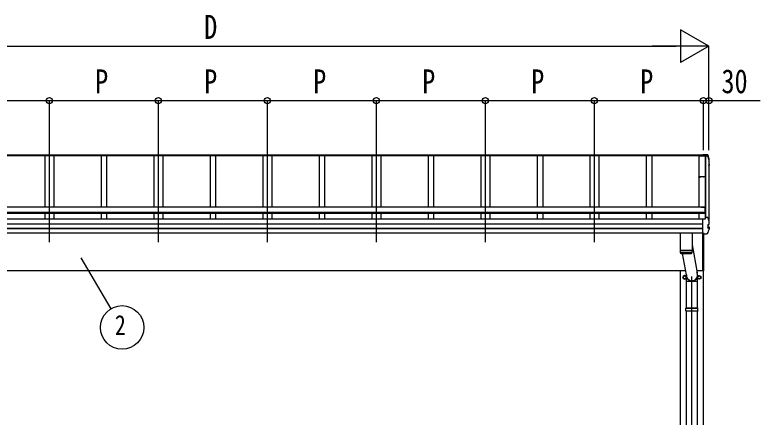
# Model space of a CAD drawing. Units: millimetres, scale not verified. Extents: x -16820 to 16820, y -11880 to 11880.
# Drawn here: x -12170 to -8068, y -6865 to -4650 of the extents above; entities that cross this region are included whole.
import ezdxf
from ezdxf.enums import TextEntityAlignment as Align

# ---------------------------------------------------------------- set-up
doc = ezdxf.new("R2010")
doc.units = ezdxf.units.MM
doc.header["$LTSCALE"] = 60
for name, color, linetype in [('0-3_YKK_11', 7, 'Continuous'), ('0-4_YKK_12', 2, 'Continuous'), ('0-5_YKK_13', 4, 'Continuous'), ('0-6_YKK_A1', 4, 'Continuous'), ('0-7_YKK_D', 6, 'Continuous')]:
    doc.layers.add(name, color=color, linetype=linetype)
doc.styles.add('ＭＳ ゴシック', font='')
doc.styles.get('ＭＳ ゴシック').set_extended_font_data('MS Gothic')

msp = doc.modelspace()

# ---------------------------------------------------------------- linework, layer by layer
at = {"layer": '0-3_YKK_11'}
msp.add_line((-8405.08, -5543.65), (-8405.08, -5541.64), dxfattribs=at)
for points in [[(-8399.08, -5544.65), (-8400.33, -5544.65), (-8400.33, -5543.75), (-8398.98, -5543.75), (-8398.98, -5541.55), (-8404.18, -5541.55), (-8404.18, -5543.75), (-8402.83, -5543.75), (-8402.83, -5544.65), (-8404.08, -5544.65)], [(-8404.09, -5540.64), (-8385.78, -5540.45), (-8369.78, -5540.45), (-8369.78, -5541.35), (-8370.68, -5541.35), (-8370.68, -5543.65), (-8371.58, -5543.65), (-8371.58, -5541.65), (-8380.33, -5541.65), (-8380.33, -5543.65), (-8381.23, -5543.65), (-8381.23, -5541.95), (-8385.78, -5541.95), (-8398.08, -5541.65), (-8398.08, -5543.65)]]:
    msp.add_lwpolyline(points, dxfattribs=at)
for centre, start, end in [((-8404.08, -5541.64), 90.59373, 180.00002), ((-8404.08, -5543.65), 180.00001, 269.99999), ((-8399.08, -5543.65), 270.00001, 359.99999)]:
    msp.add_arc(centre, 1, start, end, dxfattribs=at)
at = {"layer": '0-4_YKK_12'}
for p, q in [((-11980.08, -5900.63), (-11980.08, -5396.45)), ((-11380.08, -5900.63), (-11380.08, -5396.45)), ((-10780.08, -5900.63), (-10780.08, -5396.45)), ((-10180.08, -5900.63), (-10180.08, -5396.45)), ((-9580.08, -5900.63), (-9580.08, -5396.45)), ((-8980.08, -5900.63), (-8980.08, -5396.45)), ((-8443.58, -9080.17), (-8443.58, -6089.61))]:
    msp.add_line(p, q, dxfattribs=at)
at = {"layer": '0-5_YKK_13'}
for p, q in [((-8358.08, -5419.71), (-8383.08, -5419.71)), ((-8383.08, -5419.72), (-8383.08, -5419.71)), ((-8383.08, -5422.24), (-8383.08, -5419.72)), ((-8383.08, -5422.24), (-8368.88, -5422.24)), ((-8383.08, -5424.96), (-8383.08, -5422.24)), ((-8383.08, -5423.74), (-8380.08, -5423.74)), ((-8383.08, -5423.74), (-8383.08, -5423.82)), ((-8380.08, -5423.74), (-8380.08, -5424.74)), ((-8380.08, -5424.73), (-8369.26, -5424.73)), ((-8368.88, -5422.24), (-8369.26, -5424.73)), ((-8368.88, -5423.33), (-8369.11, -5424.82)), ((-8369.11, -5424.82), (-8369.11, -5424.48)), ((-8369.11, -5424.82), (-8356.69, -5424.82)), ((-8368.88, -5423.33), (-8368.88, -5422.24)), ((-8356.84, -5423.33), (-8368.88, -5423.33)), ((-8358.08, -5419.72), (-8358.08, -5419.71)), ((-8350.08, -5451.29), (-8349.4, -5451.15)), ((-8350.08, -5451.64), (-8349.31, -5451.49)), ((-8348.82, -5452.92), (-8350.08, -5453.16)), ((-8347.77, -5451.64), (-8347.77, -5447.59)), ((-8350.08, -5471.05), (-8349.25, -5471.15)), ((-8350.08, -5475.14), (-8348.72, -5475.4)), ((-8350.08, -5476.66), (-8349.24, -5476.83)), ((-8349.25, -5471.15), (-8349.25, -5471.15)), ((-8347.67, -5476.68), (-8347.67, -5472.61)), ((-8389.98, -5707.13), (-8369.98, -5707.13)), ((-8389.98, -5707.13), (-8389.98, -5709.29)), ((-8389.98, -5708.66), (-8369.98, -5708.66)), ((-8369.98, -5738.59), (-8369.98, -5708.66)), ((-8369.98, -5738.59), (-8367.98, -5738.59)), ((-8367.98, -5709.13), (-8367.98, -5738.59)), ((-8383.08, -5772.93), (-8383.08, -5772.62)), ((-8383.08, -5774.24), (-8383.08, -5772.93)), ((-8383.08, -5854.17), (-8383.08, -5774.24)), ((-8369.84, -5772.62), (-8369.11, -5767.84)), ((-8369.82, -5772.62), (-8369.26, -5768.94)), ((-8369.26, -5772.62), (-8369.26, -5768.94)), ((-8369.11, -5767.49), (-8368.88, -5765.99)), ((-8369.11, -5767.49), (-8369.11, -5767.84)), ((-8356.84, -5765.99), (-8368.88, -5765.99)), ((-8355.65, -5803.94), (-8349.4, -5803.17)), ((-8355.65, -5803.94), (-8355.65, -5803.94)), ((-8349.25, -5825.45), (-8355.65, -5823.75)), ((-8355.65, -5823.75), (-8355.65, -5823.75)), ((-8355.08, -5804.07), (-8355.08, -5823.28)), ((-8348.72, -5818.06), (-8354.68, -5816.91)), ((-8349.39, -5803.16), (-8349.4, -5803.17)), ((-8347.77, -5801.69), (-8347.77, -5794.31)), ((-8347.67, -5826.73), (-8347.67, -5819.34)), ((-8443.08, -5852.39), (-8507.08, -5852.39)), ((-8507.08, -5945.93), (-8507.08, -5852.39)), ((-8443.08, -5852.39), (-8443.08, -5945.93)), ((-8385.08, -5855.04), (-8385.08, -6057.25)), ((-8383.08, -5855.04), (-8383.08, -5854.17)), ((-8383.08, -5855.04), (-8362.44, -5855.04)), ((-8378.58, -6059.65), (-8378.58, -5851.59)), ((-8378.08, -6059.25), (-8378.08, -5850.55)), ((-8349.25, -5825.45), (-8349.25, -5825.45)), ((-8507.08, -5945.93), (-8443.08, -5945.93)), ((-8507.08, -5946.93), (-8443.08, -5946.93)), ((-8506.85, -5959.99), (-8507.08, -5946.93)), ((-8502.58, -5945.93), (-8502.56, -5946.93)), ((-8447.58, -5945.93), (-8447.6, -5946.93)), ((-8443.08, -5946.93), (-8443.31, -5959.99)), ((-8443.08, -5916.23), (-8415.47, -6071.1)), ((-8443.31, -5959.93), (-8506.86, -5959.93)), ((-8503.85, -5962.93), (-8446.31, -5962.93)), ((-8474.3, -6081.24), (-8495.4, -5962.93)), ((-8380.08, -6057.25), (-8385.08, -6057.25)), ((-8380.08, -6059.75), (-8380.08, -6057.25)), ((-8378.58, -6059.65), (-8378.58, -6059.65)), ((-8378.58, -6059.65), (-8378.58, -6059.71)), ((-8378.58, -6059.75), (-8378.58, -6059.75)), ((-8474.99, -6095.4), (-8475.09, -6095.4)), ((-8474.99, -6095.9), (-8475.09, -6095.9)), ((-8473.73, -6117.37), (-8473.73, -6093.57)), ((-8413.43, -6117.37), (-8413.43, -6093.57)), ((-8412.18, -6095.4), (-8412.08, -6095.4)), ((-8412.18, -6095.9), (-8412.08, -6095.9)), ((-8446.39, -6117.37), (-8473.73, -6117.37)), ((-8473.43, -6263.65), (-8473.43, -6117.37)), ((-8446.27, -6117.71), (-8447.4, -6114.59)), ((-8440.67, -6117.08), (-8446.5, -6117.08)), ((-8440.9, -6117.71), (-8446.27, -6117.71)), ((-8440.9, -6117.71), (-8439.76, -6114.59)), ((-8413.43, -6117.37), (-8440.77, -6117.37)), ((-8413.73, -6263.65), (-8413.73, -6117.37)), ((-8476.58, -6265.65), (-8475.58, -6263.65)), ((-8476.58, -6265.65), (-8410.58, -6265.65)), ((-8476.58, -6279.65), (-8476.58, -6265.65)), ((-8475.58, -6263.65), (-8411.58, -6263.65)), ((-8410.58, -6265.65), (-8411.58, -6263.65)), ((-8410.58, -6279.65), (-8410.58, -6265.65)), ((-8476.58, -6279.65), (-8410.58, -6279.65)), ((-8476.58, -6279.65), (-8475.58, -6281.65)), ((-8411.58, -6281.65), (-8475.58, -6281.65)), ((-8473.43, -7221.15), (-8473.43, -6281.65)), ((-8413.73, -7221.15), (-8413.73, -6281.65)), ((-8410.58, -6279.65), (-8411.58, -6281.65))]:
    msp.add_line(p, q, dxfattribs=at)
for points in [[(-8355.22, -5420.99), (-8355.34, -5420.7), (-8355.51, -5420.43), (-8355.73, -5420.21), (-8355.99, -5420.02), (-8356.26, -5419.89), (-8356.53, -5419.81), (-8356.77, -5419.77), (-8357, -5419.75), (-8357.25, -5419.73), (-8357.54, -5419.72), (-8357.84, -5419.71), (-8358.16, -5419.71)], [(-8347.81, -5447.28), (-8350.13, -5438.43), (-8352.59, -5429.67), (-8355.21, -5421)], [(-8347.78, -5447.61), (-8347.78, -5447.44), (-8347.82, -5447.28)], [(-8347.81, -5447.28), (-8347.77, -5447.54), (-8347.77, -5447.59)], [(-8350.08, -5482.88), (-8349.16, -5480.64), (-8347.76, -5477.15)], [(-8347.68, -5472.68), (-8347.68, -5472.41), (-8347.76, -5472.14), (-8347.88, -5471.89), (-8348.06, -5471.68), (-8348.26, -5471.52), (-8348.45, -5471.4), (-8348.62, -5471.33), (-8348.78, -5471.27), (-8348.96, -5471.22), (-8349.17, -5471.16)], [(-8383.08, -5772.62), (-8368.88, -5772.62), (-8368.88, -5765.99)], [(-8355.65, -5803.94), (-8355.73, -5803.96), (-8355.81, -5804.01), (-8355.87, -5804.09), (-8355.92, -5804.19), (-8355.95, -5804.3), (-8355.96, -5804.41)], [(-8355.65, -5823.75), (-8355.73, -5823.72), (-8355.81, -5823.66), (-8355.87, -5823.57), (-8355.92, -5823.47), (-8355.95, -5823.35), (-8355.96, -5823.23)], [(-8355.08, -5804.07), (-8355.07, -5803.95), (-8355.03, -5803.86)], [(-8349.39, -5803.16), (-8349.17, -5803.09), (-8348.96, -5802.95), (-8348.79, -5802.73), (-8348.67, -5802.45), (-8348.6, -5802.14), (-8348.59, -5801.81), (-8348.64, -5801.49)], [(-8349.31, -5803.15), (-8349.03, -5803.07), (-8348.79, -5803), (-8348.56, -5802.9), (-8348.28, -5802.73), (-8348.02, -5802.46), (-8347.84, -5802.12), (-8347.78, -5801.73)], [(-8347.81, -5794), (-8347.77, -5794.26), (-8347.77, -5794.31)], [(-8347.77, -5801.73), (-8347.77, -5801.64), (-8347.81, -5801.38)], [(-8362.41, -5855.03), (-8362.04, -5855.03), (-8361.68, -5855.02), (-8361.37, -5855), (-8361.09, -5854.97), (-8360.79, -5854.9), (-8360.45, -5854.75), (-8360.15, -5854.54), (-8359.88, -5854.26), (-8359.71, -5853.92)], [(-8347.76, -5827.21), (-8350.61, -5834.03), (-8353.56, -5840.76), (-8356.6, -5847.41), (-8359.72, -5853.97)], [(-8348.57, -5827.43), (-8348.47, -5827.1), (-8348.45, -5826.74), (-8348.49, -5826.38), (-8348.61, -5826.05), (-8348.78, -5825.77), (-8349, -5825.57), (-8349.25, -5825.45)], [(-8347.78, -5827.23), (-8347.7, -5827.07), (-8347.66, -5826.89), (-8347.67, -5826.72)], [(-8378.58, -6059.75), (-8378.58, -6059.75), (-8380.08, -6059.75)], [(-8378.58, -6059.71), (-8378.58, -6059.75), (-8378.58, -6059.75)]]:
    msp.add_lwpolyline(points, dxfattribs=at)
for points in [[(-8483.58, -6085.83), (-8492.08, -6090.74), (-8492.08, -6100.56), (-8483.58, -6105.46), (-8475.08, -6100.56), (-8475.08, -6090.74)], [(-8403.58, -6085.83), (-8395.08, -6090.74), (-8395.08, -6100.56), (-8403.58, -6105.46), (-8412.08, -6100.56), (-8412.08, -6090.74)]]:
    msp.add_lwpolyline(points, close=True, dxfattribs=at)
for centre, radius in [((-8483.58, -6095.65), 10), ((-8483.58, -6095.65), 8.5), ((-8403.58, -6095.65), 10), ((-8403.58, -6095.65), 8.5)]:
    msp.add_circle(centre, radius, dxfattribs=at)
for centre, radius, start, end in [((-8356.84, -5425.03), 1.7, 17.09071, 90.04324), ((-8833.1, -5570.99), 498.32, 13.87531, 17.05651), ((-8833.09, -5570.99), 499.82, 13.85121, 17.03953), ((-8349.07, -5451.64), 1.3, 280.89642, 13.7954), ((-8812.41, -5291.76), 498.64, 337.99835, 338.21754), ((-8812.41, -5292.11), 498.64, 337.99835, 338.25759), ((-8348.96, -5476.68), 1.3, 338.33785, 79.1132), ((-8348.96, -5472.61), 1.3, 0.0377, 79.0995), ((-8369.98, -5709.13), 2, 0, 90), ((-8356.84, -5767.69), 1.7, 17.09071, 90.04324), ((-8833.09, -5913.65), 499.82, 13.85121, 17.03953), ((-8354.58, -5816.42), 0.499, 180.05239, 259.08482), ((-8348.96, -5819.34), 1.3, 0.0377, 79.0995), ((-8503.85, -5959.93), 3, 181, 270), ((-8446.31, -5959.93), 3, 269.95168, 359), ((-8390.73, -6044.58), 12.15, 359.0404, 0.9596), ((-8378.58, -6059.25), 0.5, 270.5, 0), ((-8483.58, -6095.65), 8.6, 171.25399, 188.74601), ((-8483.58, -6095.65), 8.6, 111.25399, 128.74601), ((-8483.58, -6095.65), 8.6, 231.25399, 248.74601), ((-8483.58, -6095.65), 8.6, 51.25399, 68.74601), ((-8483.58, -6095.65), 8.6, 291.25399, 308.74601), ((-8483.58, -6095.65), 8.6, 1.66581, 8.74601), ((-8483.58, -6095.65), 8.6, 351.25399, 358.33419), ((-8403.58, -6095.65), 8.6, 171.25399, 178.33419), ((-8403.58, -6095.65), 8.6, 181.66581, 188.74601), ((-8403.58, -6095.65), 8.6, 111.25399, 128.74601), ((-8403.58, -6095.65), 8.6, 231.25399, 248.74601), ((-8403.58, -6095.65), 8.6, 51.25399, 68.74601), ((-8403.58, -6095.65), 8.6, 291.25399, 308.74601), ((-8403.58, -6095.65), 8.6, 351.25399, 8.74601)]:
    msp.add_arc(centre, radius, start, end, dxfattribs=at)
for major_axis, ratio, start_param, end_param in [((31.85, 0), 0.984694, 2.9604104, 6.8120134), ((30.8, 0), 0.983336, 3.0681788, 6.7037753)]:
    msp.add_ellipse((-8443.58, -6083.46), major_axis=major_axis, ratio=ratio, start_param=start_param, end_param=end_param, dxfattribs=at)
at = {"layer": '0-6_YKK_A1'}
for p, q in [((-8380.08, -5424.96), (-13780.08, -5424.96)), ((-8383.08, -5421.79), (-13777.08, -5421.79)), ((-8383.08, -5424.07), (-13777.08, -5424.07)), ((-12005.08, -5424.89), (-12005.08, -5709.15)), ((-11955.08, -5424.89), (-11955.08, -5709.15)), ((-11695.08, -5424.89), (-11695.08, -5709.15)), ((-11665.08, -5424.89), (-11665.08, -5709.15)), ((-11405.08, -5424.89), (-11405.08, -5709.15)), ((-11355.08, -5424.89), (-11355.08, -5709.15)), ((-11095.08, -5424.89), (-11095.08, -5709.15)), ((-11065.08, -5424.89), (-11065.08, -5709.15)), ((-10805.08, -5424.89), (-10805.08, -5709.15)), ((-10755.08, -5424.89), (-10755.08, -5709.15)), ((-10495.08, -5424.89), (-10495.08, -5709.15)), ((-10465.08, -5424.89), (-10465.08, -5709.15)), ((-10205.08, -5424.89), (-10205.08, -5709.15)), ((-10155.08, -5424.89), (-10155.08, -5709.15)), ((-9895.08, -5424.89), (-9895.08, -5709.15)), ((-9865.08, -5424.89), (-9865.08, -5709.15)), ((-9605.08, -5424.89), (-9605.08, -5709.15)), ((-9555.08, -5424.89), (-9555.08, -5709.15)), ((-9295.08, -5424.89), (-9295.08, -5709.15)), ((-9265.08, -5424.89), (-9265.08, -5709.15)), ((-9005.08, -5424.89), (-9005.08, -5709.15)), ((-8955.08, -5424.89), (-8955.08, -5709.15)), ((-8695.08, -5424.89), (-8695.08, -5709.15)), ((-8665.08, -5424.89), (-8665.08, -5709.15)), ((-8405.08, -5424.89), (-8405.08, -5709.15)), ((-8405.08, -5424.97), (-8356.64, -5424.97)), ((-8369.78, -5424.97), (-8369.78, -5772.26)), ((-8369.18, -5424.97), (-8369.18, -5768.31)), ((-8350.08, -5448.42), (-8350.08, -5785.12)), ((-8369.98, -5709.28), (-13790.18, -5709.28)), ((-8369.98, -5738.32), (-13790.18, -5738.32)), ((-8369.98, -5740.06), (-13790.18, -5740.06)), ((-12005.08, -5741.13), (-12005.08, -5774.8)), ((-11955.08, -5741.13), (-11955.08, -5774.8)), ((-11695.08, -5741.13), (-11695.08, -5774.8)), ((-11665.08, -5741.13), (-11665.08, -5774.8)), ((-11405.08, -5741.13), (-11405.08, -5774.8)), ((-11355.08, -5741.13), (-11355.08, -5774.8)), ((-11095.08, -5741.13), (-11095.08, -5774.8)), ((-11065.08, -5741.13), (-11065.08, -5774.8)), ((-10805.08, -5741.13), (-10805.08, -5774.8)), ((-10755.08, -5741.13), (-10755.08, -5774.8)), ((-10495.08, -5741.13), (-10495.08, -5774.8)), ((-10465.08, -5741.13), (-10465.08, -5774.8)), ((-10205.08, -5741.13), (-10205.08, -5774.8)), ((-10155.08, -5741.13), (-10155.08, -5774.8)), ((-9895.08, -5741.13), (-9895.08, -5774.8)), ((-9865.08, -5741.13), (-9865.08, -5774.8)), ((-9605.08, -5741.13), (-9605.08, -5774.8)), ((-9555.08, -5741.13), (-9555.08, -5774.8)), ((-9295.08, -5741.13), (-9295.08, -5774.8)), ((-9265.08, -5741.13), (-9265.08, -5774.8)), ((-9005.08, -5741.13), (-9005.08, -5774.8)), ((-8955.08, -5741.13), (-8955.08, -5774.8)), ((-8695.08, -5741.13), (-8695.08, -5774.8)), ((-8665.08, -5741.13), (-8665.08, -5774.8)), ((-8405.08, -5741.13), (-8405.08, -5774.65)), ((-8369.98, -5709.28), (-8369.98, -5743.17)), ((-8369.98, -5743.17), (-13790.18, -5743.17)), ((-8383.08, -5774.8), (-13777.08, -5774.8)), ((-8383.08, -5801.32), (-13777.08, -5801.32)), ((-8383.08, -5802.21), (-13777.08, -5802.21)), ((-8383.08, -5825.43), (-13777.08, -5825.43)), ((-8383.08, -5827.36), (-13777.08, -5827.36)), ((-8383.08, -5852.39), (-13777.08, -5852.39)), ((-8478.33, -6058.65), (-13780.08, -6058.65)), ((-8506.08, -8913.65), (-8506.08, -6058.65)), ((-8380.08, -6058.65), (-8417.69, -6058.65)), ((-8381.08, -6058.65), (-8381.08, -8913.65)), ((-8380.08, -6057.25), (-8380.08, -6058.65))]:
    msp.add_line(p, q, dxfattribs=at)
at = {"layer": '0-7_YKK_D'}
for p, q in [((-8350.08, -4821.79), (-8505.97, -4731.79)), ((-8505.97, -4731.79), (-8505.97, -4911.79)), ((-13630.08, -4821.79), (-8530.08, -4821.79)), ((-8350.08, -4821.79), (-8661.85, -4821.79)), ((-8350.08, -4821.79), (-8505.97, -4911.79)), ((-8350.08, -5394.96), (-8350.08, -4820.79)), ((-12580.08, -5121.79), (-11980.08, -5121.79)), ((-11980.08, -5394.96), (-11980.08, -5120.79)), ((-11980.08, -5394.96), (-11980.08, -5120.79)), ((-11980.08, -5121.79), (-11380.08, -5121.79)), ((-11380.08, -5394.96), (-11380.08, -5120.79)), ((-11380.08, -5394.96), (-11380.08, -5120.79)), ((-11380.08, -5121.79), (-10780.08, -5121.79)), ((-10780.08, -5394.96), (-10780.08, -5120.79)), ((-10780.08, -5394.96), (-10780.08, -5120.79)), ((-10780.08, -5121.79), (-10180.08, -5121.79)), ((-10180.08, -5394.96), (-10180.08, -5120.79)), ((-10180.08, -5394.96), (-10180.08, -5120.79)), ((-10180.08, -5121.79), (-9580.08, -5121.79)), ((-9580.08, -5394.96), (-9580.08, -5120.79)), ((-9580.08, -5394.96), (-9580.08, -5120.79)), ((-9580.08, -5121.79), (-8980.08, -5121.79)), ((-8980.08, -5394.96), (-8980.08, -5120.79)), ((-8980.08, -5394.96), (-8980.08, -5120.79)), ((-8980.08, -5121.79), (-8380.08, -5121.79)), ((-8380.08, -5394.96), (-8380.08, -5120.79)), ((-8380.08, -5394.96), (-8380.08, -5120.79)), ((-8350.08, -5394.96), (-8350.08, -5120.79)), ((-11807.72, -5987.33), (-11641.49, -6268.03))]:
    msp.add_line(p, q, dxfattribs=at)
msp.add_lwpolyline([(-8380.08, -5121.79), (-8350.08, -5121.79), (-8068.32, -5121.79)], dxfattribs=at)
for centre, radius in [((-11980.08, -5121.79), 17), ((-11980.08, -5121.79), 17), ((-11380.08, -5121.79), 17), ((-11380.08, -5121.79), 17), ((-10780.08, -5121.79), 17), ((-10780.08, -5121.79), 17), ((-10180.08, -5121.79), 17), ((-10180.08, -5121.79), 17), ((-9580.08, -5121.79), 17), ((-9580.08, -5121.79), 17), ((-8980.08, -5121.79), 17), ((-8980.08, -5121.79), 17), ((-8380.08, -5121.79), 17), ((-8380.08, -5121.79), 17), ((-8350.08, -5121.79), 17), ((-11579.73, -6370.92), 120)]:
    msp.add_circle(centre, radius, dxfattribs=at)

# ---------------------------------------------------------------- texts
at = {"layer": '0-7_YKK_D', "style": 'ＭＳ ゴシック', "width": 0.8}
for s, height, p in [('D', 132, (-11128.08, -4821.15)), ('P', 132, (-11728.08, -5120.99)), ('P', 132, (-11128.08, -5120.99)), ('P', 132, (-10528.08, -5120.99)), ('P', 132, (-9928.08, -5120.99)), ('P', 132, (-9328.08, -5120.99)), ('P', 132, (-8728.08, -5120.99)), ('30', 132, (-8280.8, -5120.51)), ('2', 110, (-11619.73, -6445.92))]:
    msp.add_text(s, height=height, dxfattribs=at).set_placement(p, align=Align.BOTTOM_LEFT)

doc.saveas('drawing.dxf')
